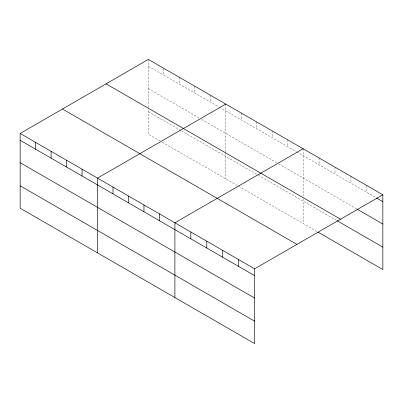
<?xml version="1.0" encoding="UTF-8"?>
<svg xmlns="http://www.w3.org/2000/svg" width="403" height="403" viewBox="0 0 403 403"><rect width="100%" height="100%" fill="white"/><g stroke="black" fill="none" stroke-linecap="round" stroke-linejoin="round"><path stroke-width="0.3" stroke-dasharray="2.02 1.51" d="M148.375 66.248L218.814 106.916M219.348 107.223L296.19 151.588M296.724 151.896L375.939 197.631M148.375 88.665L199.606 118.24M201.737 119.474L276.448 162.605M278.584 163.84L356.806 209.001M148.375 111.762L180.927 130.557M181.461 130.864L256.701 174.308M258.303 175.229L336.611 220.441M160.117 140.959L148.375 134.184L148.375 108.115M162.253 142.194L318.012 232.123M366.906 185.582L366.906 192.412M350.963 176.373L350.963 183.209M335.019 167.169L335.019 174M319.075 157.966L319.075 164.797M303.127 148.757L303.127 196.246M303.127 198.679L303.127 223.529M287.651 139.826L287.651 146.657M272.176 130.889L272.176 137.725M256.701 121.953L256.701 128.789M241.226 113.021L241.226 119.852M225.751 104.085L225.751 152.183M225.751 152.792L225.751 178.856M210.275 95.153L210.275 101.984M194.8 86.217L194.8 93.048M179.325 77.28L179.325 84.116M163.85 68.349L163.85 75.18M148.375 59.412L148.375 107.51"/><path stroke-width="0.6" d="M20.15 133.443L254.625 268.816L254.625 343.588L20.15 208.215L20.15 133.443L148.375 59.412L382.85 194.785L382.85 269.557L318.012 232.123M225.751 104.085L97.526 178.116L97.526 252.888M303.127 148.757L174.902 222.788L174.902 297.56M254.625 268.816L382.85 194.785M376.473 197.938L382.85 201.621M357.34 209.308L382.85 224.038M106.06 83.844L340.535 219.217M337.145 220.748L382.85 247.135M62.465 109.012L296.94 244.384M20.15 140.279L254.625 275.647M20.15 162.696L254.625 298.069M20.15 185.793L254.625 321.166M238.682 259.613L238.682 266.443M222.733 250.404L222.733 257.24M206.789 241.201L206.789 248.031M190.846 231.997L190.846 238.828M159.427 213.857L159.427 220.688M143.952 204.92L143.952 211.751M128.476 195.984L128.476 202.82M113.001 187.052L113.001 193.883M82.051 169.184L82.051 176.015M66.576 160.248L66.576 167.079M51.1 151.311L51.1 158.147M35.625 142.38L35.625 149.211"/></g></svg>
